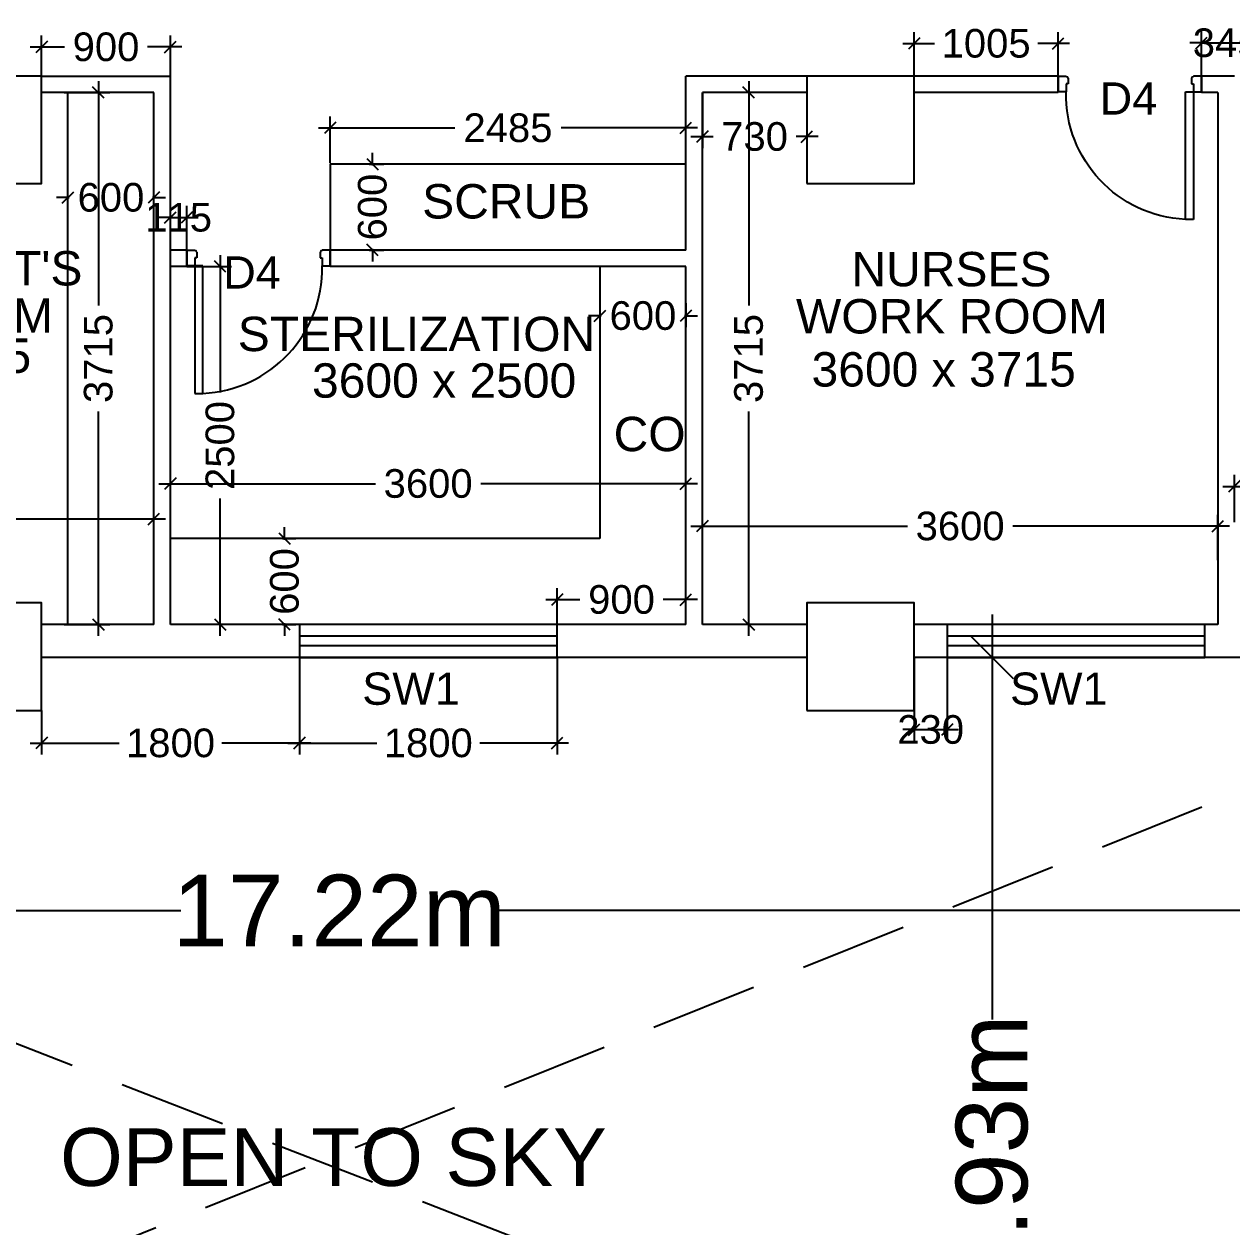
# Model space of a CAD drawing. Extents: x 7897917 to 8423973, y -6487334 to -6173396.
# Drawn here: x 7941431 to 7949864, y -6437396 to -6428996 of the extents above; entities that cross this region are included whole.
import ezdxf
from ezdxf.enums import TextEntityAlignment as Align

# ---------------------------------------------------------------- set-up
doc = ezdxf.new("R2010")
doc.units = 0
doc.header["$LTSCALE"] = 600
doc.header["$MEASUREMENT"] = 0
doc.header["$PDMODE"] = 35
doc.linetypes.add('HIDDEN2', pattern=[0.1875, 0.125, -0.0625])
doc.layers.get('0').update_dxf_attribs({"linetype": 'CONTINUOUS'})
doc.layers.get('Defpoints').update_dxf_attribs({"linetype": 'CONTINUOUS'})
for name, color, linetype in [('Counter', 7, 'CONTINUOUS'), ('DIMEN', 5, 'CONTINUOUS'), ('DOOR', 32, 'CONTINUOUS'), ('Duct', 8, 'CONTINUOUS'), ('joinery', 7, 'CONTINUOUS'), ('LA-column', 3, 'CONTINUOUS'), ('Room Dim', 1, 'CONTINUOUS'), ('TEXT', 6, 'CONTINUOUS'), ('Walls', 7, 'CONTINUOUS'), ('WIN', 151, 'CONTINUOUS'), ('Working Dim', 5, 'CONTINUOUS')]:
    doc.layers.add(name, color=color, linetype=linetype)
doc.styles.add('ari', font='arial.ttf')
doc.styles.add('ARIAL', font='arial.ttf')
doc.styles.get("Standard").update_dxf_attribs({"font": 'romans.shx'})
doc.dimstyles.new('int. dim', dxfattribs={"dimtxt": 450, "dimasz": 80, "dimexe": 80, "dimexo": 0, "dimgap": 70, "dimtad": 0, "dimdec": 0, "dimzin": 12, "dimdsep": 46, "dimtxsty": 'ari', "dimblk": 'OBLIQUE', "dimcen": 2, "dimdle": 80, "dimclrd": 256, "dimclre": 256, "dimclrt": 6, "dimadec": 0, "dimazin": 0, "dimtfac": 1, "dimtdec": 0, "dimtix": 1, "dimtmove": 2, "dimatfit": 3, "dimfxl": 1, "dimtolj": 1, "dimtzin": 0, "dimlwd": -1, "dimlwe": -1, "dimarcsym": 0})
doc.dimstyles.new('STANDARD$0', dxfattribs={"dimscale": 0, "dimtxt": 150, "dimasz": 125, "dimexe": 0.75, "dimexo": 1, "dimgap": 25, "dimtad": 1, "dimdec": 0, "dimdsep": 46, "dimtxsty": 'Standard', "dimblk1": 'DOT', "dimblk2": 'DOT', "dimsah": 1, "dimcen": 2.5, "dimclrd": 1, "dimclre": 1, "dimclrt": 3, "dimadec": 0, "dimazin": 0, "dimtfac": 1, "dimtdec": 0, "dimtmove": 0, "dimatfit": 3, "dimldrblk": 'DOT', "dimfxl": 1, "dimtolj": 1, "dimtzin": 0, "dimarcsym": 0})

# ---------------------------------------------------------------- blocks, each defined once
blk = doc.blocks.new('1000')
at = {"layer": 'DOOR'}
for p, q in [((0, -100), (0, 0)), ((0, 0), (49.7, 0)), ((49.7, 0), (49.7, -2.2)), ((63.2, -49.5), (49.7, -49.5)), ((49.7, -49.5), (49.7, -100)), ((63.2, -13.5), (61, -13.5)), ((63.2, -13.5), (63.2, -49.5)), ((836.8, -13.5), (836.8, -49.5)), ((836.8, -13.5), (839, -13.5)), ((836.8, -49.5), (850.3, -49.5)), ((850.3, 0), (850.3, -2.2)), ((900, 0), (850.3, 0)), ((850.3, -49.5), (850.3, -100)), ((900, -100), (900, 0)), ((49.7, -100), (0, -100)), ((49.7, -100), (49.7, -900.6)), ((100.2, -100), (49.7, -100)), ((100.2, -900.6), (100.2, -100)), ((850.3, -100), (900, -100)), ((49.7, -900.6), (100.2, -900.6))]:
    blk.add_line(p, q, dxfattribs=at)
for centre, major_axis, start_param, end_param in [((49.7, -13.5), (-7.95, 7.95), 3.926991, 5.497787), ((850.3, -13.5), (7.95, 7.95), 0.785398, 2.356194)]:
    blk.add_ellipse(centre, major_axis=major_axis, ratio=1, start_param=start_param, end_param=end_param, dxfattribs=at)
at = {"layer": 'DOOR', "color": 145}
blk.add_ellipse((64.3, -115.3), major_axis=(-519.7, 589.8), ratio=1, start_param=2.464943, end_param=4.009476, dxfattribs=at)
blk = doc.blocks.new('_Oblique')
at = {"color": 0, "linetype": 'ByBlock', "lineweight": -2}
blk.add_line((-0.5, -0.5), (0.5, 0.5), dxfattribs=at)
blk = doc.blocks.new('*D252')
at = {"layer": 'Defpoints', "color": 0, "transparency": 16777216}
for p in [(7948190.4, -6433418.7), (7948292.3, -6433418.7, 5.1), (7948293.3, -6440348.7, 16.1)]:
    blk.add_point(p, dxfattribs=at)
at = {"layer": 'DIMEN', "color": 8, "transparency": 16777216}
for p, q in [((7948190.4, -6433118.7), (7948190.4, -6435947.7)), ((7948292.3, -6433418.7), (7947890.4, -6433418.7)), ((7948190.4, -6440648.7), (7948190.4, -6437819.7)), ((7948293.3, -6440348.7), (7947890.4, -6440348.7))]:
    blk.add_line(p, q, dxfattribs=at)
at = {"layer": 'DIMEN', "color": 8, "transparency": 16777216, "xscale": 300, "yscale": 300, "zscale": 300}
for p, rotation in [((7948190.4, -6433418.7), 90), ((7948190.4, -6440348.7), 270)]:
    blk.add_blockref('_Oblique', p, dxfattribs=dict(at, rotation=rotation))
at = {"layer": 'DIMEN', "color": 7, "transparency": 16777216, "insert": (7948190.4, -6436883.7), "char_height": 500, "attachment_point": 5, "rotation": 90, "style": 'ari'}
blk.add_mtext('\\A1;6.93m', dxfattribs=at)
blk = doc.blocks.new('*D258')
at = {"layer": 'Defpoints', "color": 0, "transparency": 16777216}
for p in [(7935021.6, -6434904.4), (7952240.1, -6434904.4), (7935021.6, -6435186.7)]:
    blk.add_point(p, dxfattribs=at)
at = {"layer": 'DIMEN', "color": 8, "transparency": 16777216}
for p, q in [((7935021.6, -6434904.4), (7935021.6, -6435486.7)), ((7952240.1, -6434904.4), (7952240.1, -6435486.7)), ((7934721.6, -6435186.7), (7942525.5, -6435186.7)), ((7952540.1, -6435186.7), (7944736.3, -6435186.7))]:
    blk.add_line(p, q, dxfattribs=at)
at = {"layer": 'DIMEN', "color": 8, "transparency": 16777216, "xscale": 300, "yscale": 300, "zscale": 300, "rotation": 180}
blk.add_blockref('_Oblique', (7935021.6, -6435186.7), dxfattribs=at)
at = {"layer": 'DIMEN', "color": 8, "transparency": 16777216, "xscale": 300, "yscale": 300, "zscale": 300}
blk.add_blockref('_Oblique', (7952240.1, -6435186.7), dxfattribs=at)
at = {"layer": 'DIMEN', "color": 7, "transparency": 16777216, "insert": (7943630.9, -6435186.7), "char_height": 500, "attachment_point": 5, "style": 'ari'}
blk.add_mtext('\\A1;17.22m', dxfattribs=at)
blk = doc.blocks.new('*D523')
at = {"layer": 'Defpoints', "color": 0, "transparency": 16777216}
for p in [(7949997, -6429127.4), (7949652.1, -6429358.8, 13.3), (7949997, -6429358.8)]:
    blk.add_point(p, dxfattribs=at)
at = {"layer": 'Working Dim', "transparency": 16777216}
for p, q in [((7949652.1, -6429358.8), (7949652.1, -6429047.4)), ((7949997, -6429358.8), (7949997, -6429047.4)), ((7949652.1, -6429127.4), (7949572.1, -6429127.4)), ((7949652.1, -6429127.4), (7949997, -6429127.4)), ((7949997, -6429127.4), (7950077, -6429127.4))]:
    blk.add_line(p, q, dxfattribs=at)
at = {"layer": 'Working Dim', "transparency": 16777216, "xscale": 80, "yscale": 80, "zscale": 80}
blk.add_blockref('_Oblique', (7949652.1, -6429127.4), dxfattribs=at)
at = {"layer": 'Working Dim', "transparency": 16777216, "xscale": 80, "yscale": 80, "zscale": 80, "rotation": 180}
blk.add_blockref('_Oblique', (7949997, -6429127.4), dxfattribs=at)
at = {"layer": 'Working Dim', "color": 6, "transparency": 16777216, "insert": (7949824.5, -6429127.4), "char_height": 200, "attachment_point": 5, "style": 'ari'}
blk.add_mtext('\\A1;345', dxfattribs=at)
blk = doc.blocks.new('*D524')
at = {"layer": 'Defpoints', "color": 0, "transparency": 16777216}
for p in [(7947646, -6429131.1), (7947646, -6429358.8, 13.3), (7948651, -6429358.8, 13.3)]:
    blk.add_point(p, dxfattribs=at)
at = {"layer": 'Working Dim', "transparency": 16777216}
for p, q in [((7947646, -6429358.8), (7947646, -6429051.1)), ((7948651, -6429358.8), (7948651, -6429051.1)), ((7947566, -6429131.1), (7947788.5, -6429131.1)), ((7948731, -6429131.1), (7948508.5, -6429131.1))]:
    blk.add_line(p, q, dxfattribs=at)
at = {"layer": 'Working Dim', "transparency": 16777216, "xscale": 80, "yscale": 80, "zscale": 80, "rotation": 180}
blk.add_blockref('_Oblique', (7947646, -6429131.1), dxfattribs=at)
at = {"layer": 'Working Dim', "transparency": 16777216, "xscale": 80, "yscale": 80, "zscale": 80}
blk.add_blockref('_Oblique', (7948651, -6429131.1), dxfattribs=at)
at = {"layer": 'Working Dim', "color": 6, "transparency": 16777216, "insert": (7948148.5, -6429131.1), "char_height": 200, "attachment_point": 5, "style": 'ari'}
blk.add_mtext('\\A1;1005', dxfattribs=at)
blk = doc.blocks.new('*D548')
at = {"layer": 'Defpoints', "color": 0, "transparency": 16777216}
for p in [(7946167, -6432502.3), (7946167, -6432741, 13.3), (7949767, -6432741, 13.3)]:
    blk.add_point(p, dxfattribs=at)
at = {"layer": 'Working Dim', "transparency": 16777216}
for p, q in [((7946167, -6432741), (7946167, -6432422.3)), ((7949767, -6432741), (7949767, -6432422.3)), ((7946087, -6432502.3), (7947598.8, -6432502.3)), ((7949847, -6432502.3), (7948335.2, -6432502.3))]:
    blk.add_line(p, q, dxfattribs=at)
at = {"layer": 'Working Dim', "transparency": 16777216, "xscale": 80, "yscale": 80, "zscale": 80, "rotation": 180}
blk.add_blockref('_Oblique', (7946167, -6432502.3), dxfattribs=at)
at = {"layer": 'Working Dim', "transparency": 16777216, "xscale": 80, "yscale": 80, "zscale": 80}
blk.add_blockref('_Oblique', (7949767, -6432502.3), dxfattribs=at)
at = {"layer": 'Working Dim', "color": 6, "transparency": 16777216, "insert": (7947967, -6432502.3), "char_height": 200, "attachment_point": 5, "style": 'ari'}
blk.add_mtext('\\A1;3600', dxfattribs=at)
blk = doc.blocks.new('*D549')
at = {"layer": 'Defpoints', "color": 0, "transparency": 16777216}
for p in [(7938736.8, -6432452.7), (7938736.8, -6432721.8, 13.3), (7942337.1, -6432721.8, 13.3)]:
    blk.add_point(p, dxfattribs=at)
at = {"layer": 'Working Dim', "transparency": 16777216}
for p, q in [((7938736.8, -6432721.8), (7938736.8, -6432372.7)), ((7942337.1, -6432721.8), (7942337.1, -6432372.7)), ((7938656.8, -6432452.7), (7940168.8, -6432452.7)), ((7942417.1, -6432452.7), (7940905.2, -6432452.7))]:
    blk.add_line(p, q, dxfattribs=at)
at = {"layer": 'Working Dim', "transparency": 16777216, "xscale": 80, "yscale": 80, "zscale": 80, "rotation": 180}
blk.add_blockref('_Oblique', (7938736.8, -6432452.7), dxfattribs=at)
at = {"layer": 'Working Dim', "transparency": 16777216, "xscale": 80, "yscale": 80, "zscale": 80}
blk.add_blockref('_Oblique', (7942337.1, -6432452.7), dxfattribs=at)
at = {"layer": 'Working Dim', "color": 6, "transparency": 16777216, "insert": (7940537, -6432452.7), "char_height": 200, "attachment_point": 5, "style": 'ari'}
blk.add_mtext('\\A1;3600', dxfattribs=at)
blk = doc.blocks.new('*D552')
at = {"layer": 'Defpoints', "color": 0, "transparency": 16777216}
for p in [(7941709.7, -6429473.9, 13.3), (7941949.2, -6429473.9), (7941709.7, -6433188.9, 13.3)]:
    blk.add_point(p, dxfattribs=at)
at = {"layer": 'Working Dim', "transparency": 16777216}
for p, q in [((7941949.2, -6429393.9), (7941949.2, -6430962.1)), ((7941709.7, -6429473.9), (7942029.2, -6429473.9)), ((7941949.2, -6433268.9), (7941949.2, -6431700.7)), ((7941709.7, -6433188.9), (7942029.2, -6433188.9))]:
    blk.add_line(p, q, dxfattribs=at)
at = {"layer": 'Working Dim', "transparency": 16777216, "xscale": 80, "yscale": 80, "zscale": 80}
for p, rotation in [((7941949.2, -6429473.9), 90), ((7941949.2, -6433188.9), 270)]:
    blk.add_blockref('_Oblique', p, dxfattribs=dict(at, rotation=rotation))
at = {"layer": 'Working Dim', "color": 6, "transparency": 16777216, "insert": (7941949.2, -6431331.4), "char_height": 200, "attachment_point": 5, "rotation": 90, "style": 'ari'}
blk.add_mtext('\\A1;3715', dxfattribs=at)
blk = doc.blocks.new('*D553')
at = {"layer": 'Defpoints', "color": 0, "transparency": 16777216}
for p in [(7946490.5, -6429473.8), (7946690.4, -6429473.8, 13.3), (7946690.4, -6433188.8, 15.3)]:
    blk.add_point(p, dxfattribs=at)
at = {"layer": 'Working Dim', "transparency": 16777216}
for p, q in [((7946490.5, -6429393.8), (7946490.5, -6430962)), ((7946690.4, -6429473.8), (7946410.5, -6429473.8)), ((7946490.5, -6433268.8), (7946490.5, -6431700.6)), ((7946690.4, -6433188.8), (7946410.5, -6433188.8))]:
    blk.add_line(p, q, dxfattribs=at)
at = {"layer": 'Working Dim', "transparency": 16777216, "xscale": 80, "yscale": 80, "zscale": 80}
for p, rotation in [((7946490.5, -6429473.8), 90), ((7946490.5, -6433188.8), 270)]:
    blk.add_blockref('_Oblique', p, dxfattribs=dict(at, rotation=rotation))
at = {"layer": 'Working Dim', "color": 6, "transparency": 16777216, "insert": (7946490.5, -6431331.3), "char_height": 200, "attachment_point": 5, "rotation": 90, "style": 'ari'}
blk.add_mtext('\\A1;3715', dxfattribs=at)
blk = doc.blocks.new('*D798')
at = {"layer": 'Defpoints', "color": 0, "transparency": 16777216}
for p in [(7942452.1, -6432205.6), (7942452.1, -6432335.3), (7946052, -6432335.3)]:
    blk.add_point(p, dxfattribs=at)
at = {"layer": 'Working Dim', "transparency": 16777216}
for p, q in [((7942452.1, -6432335.3), (7942452.1, -6432125.6)), ((7946052, -6432335.3), (7946052, -6432125.6)), ((7942372.1, -6432205.6), (7943883.9, -6432205.6)), ((7946132, -6432205.6), (7944620.3, -6432205.6))]:
    blk.add_line(p, q, dxfattribs=at)
at = {"layer": 'Working Dim', "transparency": 16777216, "xscale": 80, "yscale": 80, "zscale": 80, "rotation": 180}
blk.add_blockref('_Oblique', (7942452.1, -6432205.6), dxfattribs=at)
at = {"layer": 'Working Dim', "transparency": 16777216, "xscale": 80, "yscale": 80, "zscale": 80}
blk.add_blockref('_Oblique', (7946052, -6432205.6), dxfattribs=at)
at = {"layer": 'Working Dim', "color": 6, "transparency": 16777216, "insert": (7944252.1, -6432205.6), "char_height": 200, "attachment_point": 5, "style": 'ari'}
blk.add_mtext('\\A1;3600', dxfattribs=at)
blk = doc.blocks.new('*D799')
at = {"layer": 'Defpoints', "color": 0, "transparency": 16777216}
for p in [(7942567.1, -6430688.9), (7942799.1, -6430688.9), (7942937.1, -6433188.9)]:
    blk.add_point(p, dxfattribs=at)
at = {"layer": 'Working Dim', "transparency": 16777216}
for p, q in [((7942799.1, -6430608.9), (7942799.1, -6431568.9)), ((7942567.1, -6430688.9), (7942879.1, -6430688.9)), ((7942799.1, -6433268.9), (7942799.1, -6432308.9)), ((7942937.1, -6433188.9), (7942719.1, -6433188.9))]:
    blk.add_line(p, q, dxfattribs=at)
at = {"layer": 'Working Dim', "transparency": 16777216, "xscale": 80, "yscale": 80, "zscale": 80}
for p, rotation in [((7942799.1, -6430688.9), 90), ((7942799.1, -6433188.9), 270)]:
    blk.add_blockref('_Oblique', p, dxfattribs=dict(at, rotation=rotation))
at = {"layer": 'Working Dim', "color": 6, "transparency": 16777216, "insert": (7942799.1, -6431938.9), "char_height": 200, "attachment_point": 5, "rotation": 90, "style": 'ari'}
blk.add_mtext('\\A1;2500', dxfattribs=at)
blk = doc.blocks.new('*D800')
at = {"layer": 'Defpoints', "color": 0, "transparency": 16777216}
for p in [(7949882, -6432224.6), (7949882, -6432475.4), (7953512, -6432475.4)]:
    blk.add_point(p, dxfattribs=at)
at = {"layer": 'Working Dim', "transparency": 16777216}
for p, q in [((7949882, -6432475.4), (7949882, -6432144.6)), ((7953512, -6432475.4), (7953512, -6432144.6)), ((7949802, -6432224.6), (7951328.7, -6432224.6)), ((7953592, -6432224.6), (7952065.2, -6432224.6))]:
    blk.add_line(p, q, dxfattribs=at)
at = {"layer": 'Working Dim', "transparency": 16777216, "xscale": 80, "yscale": 80, "zscale": 80, "rotation": 180}
blk.add_blockref('_Oblique', (7949882, -6432224.6), dxfattribs=at)
at = {"layer": 'Working Dim', "transparency": 16777216, "xscale": 80, "yscale": 80, "zscale": 80}
blk.add_blockref('_Oblique', (7953512, -6432224.6), dxfattribs=at)
at = {"layer": 'Working Dim', "color": 6, "transparency": 16777216, "insert": (7951697, -6432224.6), "char_height": 200, "attachment_point": 5, "style": 'ari'}
blk.add_mtext('\\A1;3630', dxfattribs=at)
blk = doc.blocks.new('*D1019')
at = {"layer": 'Defpoints', "color": 0, "transparency": 16777216}
for p in [(7941737.1, -6430206.8), (7941737.1, -6430248.7), (7942337.1, -6430248.7)]:
    blk.add_point(p, dxfattribs=at)
at = {"layer": 'Working Dim', "transparency": 16777216}
for p, q in [((7941737.1, -6430248.7), (7941737.1, -6430126.8)), ((7942337.1, -6430248.7), (7942337.1, -6430126.8)), ((7941737.1, -6430206.8), (7941657.1, -6430206.8)), ((7941737.1, -6430206.8), (7941746, -6430206.8)), ((7942337.1, -6430206.8), (7942328.3, -6430206.8)), ((7942337.1, -6430206.8), (7942417.1, -6430206.8))]:
    blk.add_line(p, q, dxfattribs=at)
at = {"layer": 'Working Dim', "transparency": 16777216, "xscale": 80, "yscale": 80, "zscale": 80}
blk.add_blockref('_Oblique', (7941737.1, -6430206.8), dxfattribs=at)
at = {"layer": 'Working Dim', "transparency": 16777216, "xscale": 80, "yscale": 80, "zscale": 80, "rotation": 180}
blk.add_blockref('_Oblique', (7942337.1, -6430206.8), dxfattribs=at)
at = {"layer": 'Working Dim', "color": 6, "transparency": 16777216, "insert": (7942037.1, -6430206.8), "char_height": 200, "attachment_point": 5, "style": 'ari'}
blk.add_mtext('\\A1;600', dxfattribs=at)
blk = doc.blocks.new('*D1020')
at = {"layer": 'Defpoints', "color": 0, "transparency": 16777216}
for p in [(7942452.1, -6429155.6), (7941553.2, -6429358.8, 1), (7942452.1, -6429358.8)]:
    blk.add_point(p, dxfattribs=at)
at = {"layer": 'Working Dim', "transparency": 16777216}
for p, q in [((7941553.2, -6429358.8), (7941553.2, -6429075.6)), ((7942452.1, -6429358.8), (7942452.1, -6429075.6)), ((7941473.2, -6429155.6), (7941712.1, -6429155.6)), ((7942532.1, -6429155.6), (7942293.3, -6429155.6))]:
    blk.add_line(p, q, dxfattribs=at)
at = {"layer": 'Working Dim', "transparency": 16777216, "xscale": 80, "yscale": 80, "zscale": 80, "rotation": 180}
blk.add_blockref('_Oblique', (7941553.2, -6429155.6), dxfattribs=at)
at = {"layer": 'Working Dim', "transparency": 16777216, "xscale": 80, "yscale": 80, "zscale": 80}
blk.add_blockref('_Oblique', (7942452.1, -6429155.6), dxfattribs=at)
at = {"layer": 'Working Dim', "color": 6, "transparency": 16777216, "insert": (7942002.7, -6429155.6), "char_height": 200, "attachment_point": 5, "style": 'ari'}
blk.add_mtext('\\A1;900', dxfattribs=at)
blk = doc.blocks.new('*D1021')
at = {"layer": 'Defpoints', "color": 0, "transparency": 16777216}
for p in [(7942567.1, -6430346.1), (7942452.1, -6430573.9), (7942567.1, -6430573.9)]:
    blk.add_point(p, dxfattribs=at)
at = {"layer": 'Working Dim', "transparency": 16777216}
for p, q in [((7942452.1, -6430573.9), (7942452.1, -6430266.1)), ((7942567.1, -6430573.9), (7942567.1, -6430266.1)), ((7942452.1, -6430346.1), (7942372.1, -6430346.1)), ((7942452.1, -6430346.1), (7942567.1, -6430346.1)), ((7942567.1, -6430346.1), (7942647.1, -6430346.1))]:
    blk.add_line(p, q, dxfattribs=at)
at = {"layer": 'Working Dim', "transparency": 16777216, "xscale": 80, "yscale": 80, "zscale": 80}
blk.add_blockref('_Oblique', (7942452.1, -6430346.1), dxfattribs=at)
at = {"layer": 'Working Dim', "transparency": 16777216, "xscale": 80, "yscale": 80, "zscale": 80, "rotation": 180}
blk.add_blockref('_Oblique', (7942567.1, -6430346.1), dxfattribs=at)
at = {"layer": 'Working Dim', "color": 6, "transparency": 16777216, "insert": (7942509.6, -6430346.1), "char_height": 200, "attachment_point": 5, "style": 'ari'}
blk.add_mtext('\\A1;115', dxfattribs=at)
blk = doc.blocks.new('*D1022')
at = {"layer": 'Defpoints', "color": 0, "transparency": 16777216}
for p in [(7943567.2, -6429720.9), (7943567.2, -6429966.3), (7946052, -6429966.3)]:
    blk.add_point(p, dxfattribs=at)
at = {"layer": 'Working Dim', "transparency": 16777216}
for p, q in [((7943567.2, -6429966.3), (7943567.2, -6429640.9)), ((7946052, -6429966.3), (7946052, -6429640.9)), ((7943487.2, -6429720.9), (7944438.5, -6429720.9)), ((7946132, -6429720.9), (7945180.7, -6429720.9))]:
    blk.add_line(p, q, dxfattribs=at)
at = {"layer": 'Working Dim', "transparency": 16777216, "xscale": 80, "yscale": 80, "zscale": 80, "rotation": 180}
blk.add_blockref('_Oblique', (7943567.2, -6429720.9), dxfattribs=at)
at = {"layer": 'Working Dim', "transparency": 16777216, "xscale": 80, "yscale": 80, "zscale": 80}
blk.add_blockref('_Oblique', (7946052, -6429720.9), dxfattribs=at)
at = {"layer": 'Working Dim', "color": 6, "transparency": 16777216, "insert": (7944809.6, -6429720.9), "char_height": 200, "attachment_point": 5, "style": 'ari'}
blk.add_mtext('\\A1;2485', dxfattribs=at)
blk = doc.blocks.new('*D1023')
at = {"layer": 'Defpoints', "color": 0, "transparency": 16777216}
for p in [(7943839.6, -6429973.9), (7943863, -6429973.9), (7943839.6, -6430573.9)]:
    blk.add_point(p, dxfattribs=at)
at = {"layer": 'Working Dim', "transparency": 16777216}
for p, q in [((7943863, -6429973.9), (7943863, -6429893.9)), ((7943839.6, -6429973.9), (7943943, -6429973.9)), ((7943863, -6429973.9), (7943863, -6429982.7)), ((7943839.6, -6430573.9), (7943943, -6430573.9)), ((7943863, -6430573.9), (7943863, -6430565)), ((7943863, -6430573.9), (7943863, -6430653.9))]:
    blk.add_line(p, q, dxfattribs=at)
at = {"layer": 'Working Dim', "transparency": 16777216, "xscale": 80, "yscale": 80, "zscale": 80}
for p, rotation in [((7943863, -6429973.9), 270), ((7943863, -6430573.9), 90)]:
    blk.add_blockref('_Oblique', p, dxfattribs=dict(at, rotation=rotation))
at = {"layer": 'Working Dim', "color": 6, "transparency": 16777216, "insert": (7943863, -6430273.9), "char_height": 200, "attachment_point": 5, "rotation": 90, "style": 'ari'}
blk.add_mtext('\\A1;600', dxfattribs=at)
blk = doc.blocks.new('*D1024')
at = {"layer": 'Defpoints', "color": 0, "transparency": 16777216}
for p in [(7946167, -6429473.8), (7946896.1, -6429473.8), (7946167, -6429781.9)]:
    blk.add_point(p, dxfattribs=at)
at = {"layer": 'Working Dim', "transparency": 16777216}
for p, q in [((7946167, -6429473.8), (7946167, -6429861.9)), ((7946896.1, -6429473.8), (7946896.1, -6429861.9)), ((7946087, -6429781.9), (7946241.8, -6429781.9)), ((7946976.1, -6429781.9), (7946821.4, -6429781.9))]:
    blk.add_line(p, q, dxfattribs=at)
at = {"layer": 'Working Dim', "transparency": 16777216, "xscale": 80, "yscale": 80, "zscale": 80, "rotation": 180}
blk.add_blockref('_Oblique', (7946167, -6429781.9), dxfattribs=at)
at = {"layer": 'Working Dim', "transparency": 16777216, "xscale": 80, "yscale": 80, "zscale": 80}
blk.add_blockref('_Oblique', (7946896.1, -6429781.9), dxfattribs=at)
at = {"layer": 'Working Dim', "color": 6, "transparency": 16777216, "insert": (7946531.6, -6429781.9), "char_height": 200, "attachment_point": 5, "style": 'ari'}
blk.add_mtext('\\A1;730', dxfattribs=at)
blk = doc.blocks.new('*D1026')
at = {"layer": 'Defpoints', "color": 0, "transparency": 16777216}
for p in [(7947646, -6433413.8, 2.3), (7947876.5, -6433413.8), (7947876.5, -6433923.7)]:
    blk.add_point(p, dxfattribs=at)
at = {"layer": 'Working Dim', "transparency": 16777216}
for p, q in [((7947646, -6433413.8), (7947646, -6434003.7)), ((7947876.5, -6433413.8), (7947876.5, -6434003.7)), ((7947646, -6433923.7), (7947566, -6433923.7)), ((7947646, -6433923.7), (7947876.5, -6433923.7)), ((7947876.5, -6433923.7), (7947956.5, -6433923.7))]:
    blk.add_line(p, q, dxfattribs=at)
at = {"layer": 'Working Dim', "transparency": 16777216, "xscale": 80, "yscale": 80, "zscale": 80}
blk.add_blockref('_Oblique', (7947646, -6433923.7), dxfattribs=at)
at = {"layer": 'Working Dim', "transparency": 16777216, "xscale": 80, "yscale": 80, "zscale": 80, "rotation": 180}
blk.add_blockref('_Oblique', (7947876.5, -6433923.7), dxfattribs=at)
at = {"layer": 'Working Dim', "color": 6, "transparency": 16777216, "insert": (7947761.3, -6433923.7), "char_height": 200, "attachment_point": 5, "style": 'ari'}
blk.add_mtext('\\A1;230', dxfattribs=at)
blk = doc.blocks.new('*D1027')
at = {"layer": 'Defpoints', "color": 0, "transparency": 16777216}
for p in [(7943353.1, -6433418.8), (7945153.1, -6433418.8), (7943353.1, -6434017.3)]:
    blk.add_point(p, dxfattribs=at)
at = {"layer": 'Working Dim', "transparency": 16777216}
for p, q in [((7943353.1, -6433418.8), (7943353.1, -6434097.3)), ((7945153.1, -6433418.8), (7945153.1, -6434097.3)), ((7943273.1, -6434017.3), (7943894.2, -6434017.3)), ((7945233.1, -6434017.3), (7944612, -6434017.3))]:
    blk.add_line(p, q, dxfattribs=at)
at = {"layer": 'Working Dim', "transparency": 16777216, "xscale": 80, "yscale": 80, "zscale": 80, "rotation": 180}
blk.add_blockref('_Oblique', (7943353.1, -6434017.3), dxfattribs=at)
at = {"layer": 'Working Dim', "transparency": 16777216, "xscale": 80, "yscale": 80, "zscale": 80}
blk.add_blockref('_Oblique', (7945153.1, -6434017.3), dxfattribs=at)
at = {"layer": 'Working Dim', "color": 6, "transparency": 16777216, "insert": (7944253.1, -6434017.3), "char_height": 200, "attachment_point": 5, "style": 'ari'}
blk.add_mtext('\\A1;1800', dxfattribs=at)
blk = doc.blocks.new('*D1028')
at = {"layer": 'Defpoints', "color": 0, "transparency": 16777216}
for p in [(7943353.1, -6433418.8), (7941553.2, -6433788.8, 1), (7941553.2, -6434017.3)]:
    blk.add_point(p, dxfattribs=at)
at = {"layer": 'Working Dim', "transparency": 16777216}
for p, q in [((7943353.1, -6433418.8), (7943353.1, -6434097.3)), ((7941553.2, -6433788.8), (7941553.2, -6434097.3)), ((7941473.2, -6434017.3), (7942094.3, -6434017.3)), ((7943433.1, -6434017.3), (7942812, -6434017.3))]:
    blk.add_line(p, q, dxfattribs=at)
at = {"layer": 'Working Dim', "transparency": 16777216, "xscale": 80, "yscale": 80, "zscale": 80, "rotation": 180}
blk.add_blockref('_Oblique', (7941553.2, -6434017.3), dxfattribs=at)
at = {"layer": 'Working Dim', "transparency": 16777216, "xscale": 80, "yscale": 80, "zscale": 80}
blk.add_blockref('_Oblique', (7943353.1, -6434017.3), dxfattribs=at)
at = {"layer": 'Working Dim', "color": 6, "transparency": 16777216, "insert": (7942453.2, -6434017.3), "char_height": 200, "attachment_point": 5, "style": 'ari'}
blk.add_mtext('\\A1;1800', dxfattribs=at)
blk = doc.blocks.new('*D1029')
at = {"layer": 'Defpoints', "color": 0, "transparency": 16777216}
for p in [(7945153.1, -6433015.5), (7945153.1, -6433188.8), (7946052, -6433188.8)]:
    blk.add_point(p, dxfattribs=at)
at = {"layer": 'Working Dim', "transparency": 16777216}
for p, q in [((7945153.1, -6433188.8), (7945153.1, -6432935.5)), ((7946052, -6433188.8), (7946052, -6432935.5)), ((7945073.1, -6433015.5), (7945312, -6433015.5)), ((7946132, -6433015.5), (7945893.2, -6433015.5))]:
    blk.add_line(p, q, dxfattribs=at)
at = {"layer": 'Working Dim', "transparency": 16777216, "xscale": 80, "yscale": 80, "zscale": 80, "rotation": 180}
blk.add_blockref('_Oblique', (7945153.1, -6433015.5), dxfattribs=at)
at = {"layer": 'Working Dim', "transparency": 16777216, "xscale": 80, "yscale": 80, "zscale": 80}
blk.add_blockref('_Oblique', (7946052, -6433015.5), dxfattribs=at)
at = {"layer": 'Working Dim', "color": 6, "transparency": 16777216, "insert": (7945602.6, -6433015.5), "char_height": 200, "attachment_point": 5, "style": 'ari'}
blk.add_mtext('\\A1;900', dxfattribs=at)
blk = doc.blocks.new('*D2761')
at = {"layer": 'Defpoints', "color": 0, "transparency": 16777216}
for p in [(7943234.7, -6432588.8), (7943249.3, -6432588.8), (7943234.7, -6433188.9)]:
    blk.add_point(p, dxfattribs=at)
at = {"layer": 'Working Dim', "transparency": 16777216}
for p, q in [((7943249.3, -6432588.8), (7943249.3, -6432508.8)), ((7943234.7, -6432588.8), (7943329.3, -6432588.8)), ((7943249.3, -6432588.8), (7943249.3, -6432597.7)), ((7943234.7, -6433188.9), (7943329.3, -6433188.9)), ((7943249.3, -6433188.9), (7943249.3, -6433180)), ((7943249.3, -6433188.9), (7943249.3, -6433268.9))]:
    blk.add_line(p, q, dxfattribs=at)
at = {"layer": 'Working Dim', "transparency": 16777216, "xscale": 80, "yscale": 80, "zscale": 80}
for p, rotation in [((7943249.3, -6432588.8), 270), ((7943249.3, -6433188.9), 90)]:
    blk.add_blockref('_Oblique', p, dxfattribs=dict(at, rotation=rotation))
at = {"layer": 'Working Dim', "color": 6, "transparency": 16777216, "insert": (7943249.3, -6432888.8), "char_height": 200, "attachment_point": 5, "rotation": 90, "style": 'ari'}
blk.add_mtext('\\A1;600', dxfattribs=at)
blk = doc.blocks.new('*D2762')
at = {"layer": 'Defpoints', "color": 0, "transparency": 16777216}
for p in [(7945452, -6430944.1), (7946052, -6430944.1), (7946052, -6431032.8)]:
    blk.add_point(p, dxfattribs=at)
at = {"layer": 'Working Dim', "transparency": 16777216}
for p, q in [((7945452, -6430944.1), (7945452, -6431112.8)), ((7946052, -6430944.1), (7946052, -6431112.8)), ((7945452, -6431032.8), (7945372, -6431032.8)), ((7945452, -6431032.8), (7945460.9, -6431032.8)), ((7946052, -6431032.8), (7946043.2, -6431032.8)), ((7946052, -6431032.8), (7946132, -6431032.8))]:
    blk.add_line(p, q, dxfattribs=at)
at = {"layer": 'Working Dim', "transparency": 16777216, "xscale": 80, "yscale": 80, "zscale": 80}
blk.add_blockref('_Oblique', (7945452, -6431032.8), dxfattribs=at)
at = {"layer": 'Working Dim', "transparency": 16777216, "xscale": 80, "yscale": 80, "zscale": 80, "rotation": 180}
blk.add_blockref('_Oblique', (7946052, -6431032.8), dxfattribs=at)
at = {"layer": 'Working Dim', "color": 6, "transparency": 16777216, "insert": (7945752, -6431032.8), "char_height": 200, "attachment_point": 5, "style": 'ari'}
blk.add_mtext('\\A1;600', dxfattribs=at)

msp = doc.modelspace()

# ---------------------------------------------------------------- linework, layer by layer
at = {"layer": 'Duct', "color": 8, "linetype": 'HIDDEN2', "ltscale": 10}
for p, q in [((7935391.544, -6440199.905), (7951720.046, -6433632.352)), ((7952251.049, -6440348.761), (7935391.635, -6433788.708))]:
    msp.add_line(p, q, dxfattribs=at)
at = {"layer": 'LA-column', "color": 2, "flags": 128}
for points, elevation in [([(7940802.046, -6430108.803), (7941552.046, -6430108.803), (7941552.046, -6429358.803), (7940802.046, -6429358.803)], 5.131), ([(7946896.043, -6430108.803), (7947646.043, -6430108.803), (7947646.043, -6429358.803), (7946896.043, -6429358.803)], 5.131), ([(7940802.046, -6433788.752), (7941552.046, -6433788.752), (7941552.046, -6433038.752), (7940802.046, -6433038.752)], 2.519), ([(7946896.043, -6433788.752), (7947646.043, -6433788.752), (7947646.043, -6433038.752), (7946896.043, -6433038.752)], 2.519)]:
    msp.add_lwpolyline(points, close=True, dxfattribs=dict(at, elevation=elevation))
at = {"layer": 'Walls', "linetype": 'Continuous'}
for p, q in [((7941552.138, -6429358.889), (7942452.138, -6429358.889)), ((7942452.138, -6433188.888), (7942452.138, -6429358.889)), ((7946896.139, -6429358.811), (7946052.033, -6429358.808)), ((7946052.033, -6430573.888), (7946052.033, -6429358.808)), ((7948652.033, -6429358.821), (7947645.959, -6429358.817)), ((7948652.033, -6429358.821), (7948652.033, -6429473.839)), ((7949881.959, -6429358.826), (7949652.139, -6429358.825)), ((7949652.139, -6429358.825), (7949652.139, -6429473.843)), ((7942337.138, -6429473.889), (7941552.138, -6429473.889)), ((7942337.138, -6433188.888), (7942337.138, -6429473.889)), ((7946896.139, -6429473.829), (7946167.033, -6429473.827)), ((7946167.033, -6433188.814), (7946167.033, -6429473.827)), ((7948652.033, -6429473.839), (7947645.959, -6429473.835)), ((7949766.959, -6429473.843), (7949652.139, -6429473.843)), ((7949766.959, -6429473.843), (7949766.959, -6433188.814)), ((7946052.033, -6429973.888), (7943567.244, -6429973.888)), ((7943567.244, -6429973.888), (7943567.244, -6430688.888)), ((7942567.138, -6430573.888), (7942452.138, -6430573.888)), ((7942567.138, -6430573.888), (7942567.138, -6430688.888)), ((7946052.033, -6430573.888), (7943567.244, -6430573.888)), ((7942567.138, -6430688.888), (7942452.138, -6430688.888)), ((7946052.033, -6430688.888), (7943567.244, -6430688.888)), ((7946052.033, -6433188.814), (7946052.033, -6430688.888)), ((7942337.138, -6433188.888), (7941552.138, -6433188.912)), ((7946052.033, -6433188.775), (7942452.138, -6433188.885)), ((7946896.045, -6433188.775), (7946167.033, -6433188.775)), ((7949766.959, -6433188.747), (7947645.959, -6433188.724)), ((7946896.045, -6433418.775), (7941552.138, -6433418.775)), ((7951720.045, -6433418.761), (7947645.959, -6433418.761))]:
    msp.add_line(p, q, dxfattribs=at)
at = {"layer": 'Walls', "color": 6, "linetype": 'Continuous'}
msp.add_line((7941737.138, -6433188.888), (7941737.138, -6429473.889), dxfattribs=at)
at = {"layer": 'Walls'}
for p, q in [((7945452.033, -6430688.888), (7945452.033, -6432588.857)), ((7945452.033, -6432588.857), (7942452.145, -6432588.823)), ((7946896.045, -6433418.761), (7941552.138, -6433418.761)), ((7947787.533, -6433418.761), (7947646.139, -6433418.761)), ((7947787.533, -6433418.775), (7947646.139, -6433418.775))]:
    msp.add_line(p, q, dxfattribs=at)
at = {"layer": 'WIN', "linetype": 'Continuous'}
for points in [[(7943353.086, -6433418.83), (7945153.086, -6433418.83), (7945153.086, -6433188.83), (7943353.086, -6433188.83)], [(7947876.459, -6433418.736), (7949676.459, -6433418.736), (7949676.459, -6433188.736), (7947876.459, -6433188.736)], [(7943353.086, -6433336.047), (7945153.086, -6433336.047), (7945153.086, -6433271.613), (7943353.086, -6433271.613)], [(7947876.459, -6433335.952), (7949676.459, -6433335.952), (7949676.459, -6433271.519), (7947876.459, -6433271.519)]]:
    msp.add_lwpolyline(points, close=True, dxfattribs=at)

# ---------------------------------------------------------------- block references
at = {"layer": 'DOOR', "linetype": 'Continuous', "zscale": 1.111537974327832}
for p, xscale, yscale, rotation in [((7949652.139, -6429358.797), -1.111537974327832, 1.111537974327803, 359.9999867502544), ((7942567.138, -6430573.888), 1.111537974327832, 1.111537974327832, 1.324974561192673e-05)]:
    msp.add_blockref('1000', p, dxfattribs=dict(at, xscale=xscale, yscale=yscale, rotation=rotation))

# ---------------------------------------------------------------- texts
at = {"layer": 'Counter', "color": 10, "style": 'ARIAL'}
msp.add_text('CO', height=240, dxfattribs=at).set_placement((7945547.334, -6431978.705, -4.95))
at = {"layer": 'joinery', "style": 'ari'}
for p in [(7948941.352, -6429627.876, 10.871), (7942821.41, -6430842.967, 5.135)]:
    msp.add_text('D4', height=225, dxfattribs=at).set_placement(p)
for p in [(7944132.598, -6433749.91), (7948655.972, -6433749.816)]:
    msp.add_text('SW1', height=225, dxfattribs=at).set_placement(p, align=Align.CENTER)
at = {"layer": 'Room Dim', "style": 'ARIAL'}
for s, p in [('3600 x 3715', (7940557.424, -6431431.576)), ('3600 x 3715', (7947852.349, -6431527.122)), ('3600 x 2500', (7944363.73, -6431605.007))]:
    msp.add_text(s, height=240, dxfattribs=at).set_placement(p, align=Align.CENTER)
at = {"layer": 'TEXT', "color": 7, "style": 'ARIAL'}
for s, height, p in [('SCRUB', 240, (7944797.032, -6430353.445)), ("ANESTHETIST'S", 240, (7940539.527, -6430821.213)), ('NURSES', 240, (7947906.471, -6430827.204)), ('WORK ROOM', 240, (7940543.092, -6431150.496)), ('WORK ROOM', 240, (7947910.036, -6431156.488)), ('STERILIZATION', 240, (7944170.664, -6431279.795)), ('OPEN TO SKY', 403.2, (7943590.74, -6437110.376))]:
    msp.add_text(s, height=height, dxfattribs=at).set_placement(p, align=Align.CENTER)

# ---------------------------------------------------------------- dimensions: what is measured, and where the dimension line sits
at = {"layer": 'DIMEN'}
for base, p1, p2, angle, picture, middle in [((7948190.389, -6433418.71), (7948293.325, -6440348.679, 16.082), (7948292.325, -6433418.71, 5.131), 90, '*D252', (7948190.389, -6436883.694)), ((7935021.635, -6435186.707), (7952240.137, -6434904.414), (7935021.635, -6434904.414), 180, '*D258', (7943630.886, -6435186.707))]:
    dim = msp.add_linear_dim(base=base, p1=p1, p2=p2, angle=angle, dimstyle='STANDARD$0', override={"dimscale": 1, "dimtxt": 500, "dimasz": 300, "dimexe": 300, "dimexo": 0, "dimgap": 1, "dimtad": 0, "dimdec": 2, "dimlfac": 0.001, "dimzin": 0, "dimpost": 'm', "dimtxsty": 'ari', "dimblk1": 'Oblique', "dimblk2": 'Oblique', "dimcen": 0, "dimdle": 300, "dimclrd": 8, "dimclre": 8, "dimclrt": 7, "dimadec": 2, "dimtdec": 2, "dimtmove": 2, "dimfxl": 0.75, "dimfrac": 1, "dimlwd": 65535, "dimlwe": 65535}, dxfattribs=at)
    dim.commit()
    dim.dimension.update_dxf_attribs({"geometry": picture, "text_midpoint": middle})
at = {"layer": 'Working Dim'}
for base, p1, p2, angle, override, picture, middle in [((7947645.959, -6429131.143), (7948651.033, -6429358.821, 13.302), (7947645.959, -6429358.817, 13.302), 180, {"dimtxt": 200}, '*D524', (7948148.496, -6429131.143)), ((7949996.959, -6429127.374), (7949652.139, -6429358.825, 13.302), (7949996.959, -6429358.826), 180, {"dimtxt": 200}, '*D523', (7949824.549, -6429127.374)), ((7941949.24, -6429473.889), (7941709.651, -6433188.907, 13.302), (7941709.651, -6429473.889, 13.302), 90, {"dimtxt": 200}, '*D552', (7941949.24, -6431331.398)), ((7946490.545, -6429473.828), (7946690.353, -6433188.775, 15.298), (7946690.365, -6429473.828, 13.302), 90, {"dimtxt": 200}, '*D553', (7946490.545, -6431331.302)), ((7943567.244, -6429720.871), (7946052.033, -6429966.348), (7943567.244, -6429966.348), 180, {"dimtxt": 200, "dimarcsym": 1}, '*D1022', (7944809.638, -6429720.871)), ((7943862.992, -6429973.888), (7943839.641, -6430573.888), (7943839.641, -6429973.888), 90, {"dimtxt": 200, "dimarcsym": 1}, '*D1023', (7943862.992, -6430273.888)), ((7941737.138, -6430206.833), (7942337.138, -6430248.664), (7941737.138, -6430248.664), 180, {"dimtxt": 200, "dimarcsym": 1}, '*D1019', (7942037.138, -6430206.833)), ((7942567.138, -6430346.115), (7942452.138, -6430573.888), (7942567.138, -6430573.888), 180, {"dimtxt": 200, "dimarcsym": 1}, '*D1021', (7942509.638, -6430346.115)), ((7942799.134, -6430688.888), (7942937.145, -6433188.87), (7942567.138, -6430688.888), 90, {"dimtxt": 200}, '*D799', (7942799.134, -6431938.879)), ((7942452.138, -6432205.648), (7946052.033, -6432335.28), (7942452.138, -6432335.28), 180, {"dimtxt": 200}, '*D798', (7944252.086, -6432205.648)), ((7949881.959, -6432224.614), (7953511.96, -6432475.408), (7949881.959, -6432475.408), 180, {"dimtxt": 200}, '*D800', (7951696.96, -6432224.614)), ((7938736.817, -6432452.724), (7942337.138, -6432721.818, 13.302), (7938736.817, -6432721.818, 13.302), 180, {"dimtxt": 200}, '*D549', (7940536.978, -6432452.724)), ((7946167.033, -6432502.334), (7949766.959, -6432740.973, 13.302), (7946167.033, -6432740.973, 13.302), 180, {"dimtxt": 200}, '*D548', (7947966.996, -6432502.334)), ((7943249.276, -6432588.832), (7943234.679, -6433188.861), (7943234.685, -6432588.832), 90, {"dimtxt": 200}, '*D2761', (7943249.276, -6432888.846)), ((7941553.223, -6434017.32), (7943353.086, -6433418.761), (7941553.223, -6433788.816, 1.031), 180, {"dimtxt": 200, "dimarcsym": 1}, '*D1028', (7942453.155, -6434017.32)), ((7943353.086, -6434017.32), (7945153.086, -6433418.83), (7943353.086, -6433418.761), 180, {"dimtxt": 200, "dimarcsym": 1}, '*D1027', (7944253.086, -6434017.32)), ((7947876.459, -6433923.687), (7947646.046, -6433413.819, 2.283), (7947876.459, -6433413.819), 180, {"dimtxt": 200, "dimarcsym": 1}, '*D1026', (7947761.253, -6433923.687))]:
    dim = msp.add_linear_dim(base=base, p1=p1, p2=p2, angle=angle, dimstyle='int. dim', override=override, dxfattribs=at)
    dim.commit()
    dim.dimension.update_dxf_attribs({"geometry": picture, "text_midpoint": middle})
for base, p1, p2, text, picture, middle in [((7942452.138, -6429155.557), (7941553.223, -6429358.812, 1.031), (7942452.138, -6429358.812), '900', '*D1020', (7942002.681, -6429155.557)), ((7946167.033, -6429781.925), (7946896.139, -6429473.829), (7946167.033, -6429473.829), '730', '*D1024', (7946531.586, -6429781.925)), ((7945153.086, -6433015.542), (7946052.033, -6433188.775), (7945153.086, -6433188.83), '900', '*D1029', (7945602.559, -6433015.542))]:
    dim = msp.add_linear_dim(base=base, p1=p1, p2=p2, angle=180, text=text, dimstyle='int. dim', override={"dimtxt": 200, "dimarcsym": 1}, dxfattribs=at)
    dim.commit()
    dim.dimension.update_dxf_attribs({"geometry": picture, "text_midpoint": middle})
dim = msp.add_linear_dim(base=(7946052.033, -6431032.836), p1=(7945452.033, -6430944.05), p2=(7946052.033, -6430944.05), dimstyle='int. dim', override={"dimtxt": 200}, dxfattribs=at)
dim.commit()
dim.dimension.update_dxf_attribs({"geometry": '*D2762', "text_midpoint": (7945752.033, -6431032.836)})

doc.saveas('drawing.dxf')
